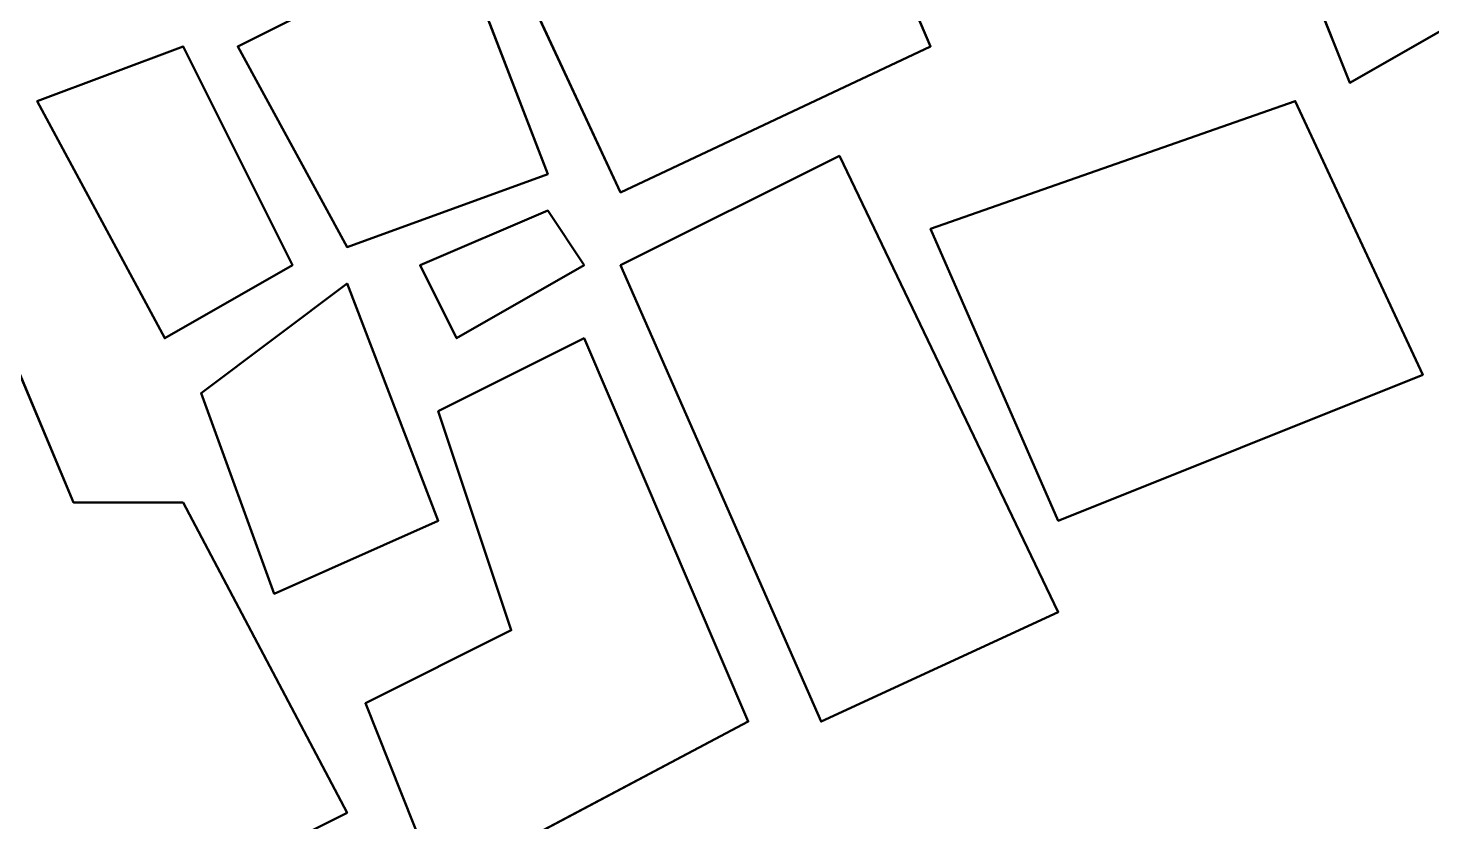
# Model space of a CAD drawing. Header units: metres. Extents: x -246 to 254, y -250 to 250.
# Drawn here: x 21.25 to 59.75, y 23.75 to 45.5 of the extents above; entities that cross this region are included whole.
import ezdxf

# ---------------------------------------------------------------- set-up
doc = ezdxf.new("R2010")
doc.units = ezdxf.units.M
doc.header["$LTSCALE"] = 5.08
doc.layers.add('一般', color=7, linetype='Continuous', lineweight=5)

# ---------------------------------------------------------------- blocks, each defined once
blk = doc.blocks.new('市街地地図 (3D)')
at = {"layer": '一般', "color": 31, "linetype": 'Continuous', "lineweight": 50}
for points, invisible_edges in [([(7.5, 84, 6), (11, 76.5, 6), (19.5, 80.5, 6), (16.5, 87.5, 6)], 8), ([(7.5, 84), (11, 76.5), (19.5, 80.5), (16.5, 87.5)], 8), ([(0.5, 80.5, 6), (3.5, 75, 6), (9, 77, 6), (6.5, 83.5, 6)], 8), ([(0.5, 80.5), (3.5, 75), (9, 77), (6.5, 83.5)], 8), ([(34.5, 81.5, 3), (31, 79.5, 3), (30, 82, 3), (34.5, 81.5, 3)], 12), ([(34.5, 81.5), (31, 79.5), (30, 82), (34.5, 81.5)], 12), ([(-5, 79, 2.4), (-1.5, 72.5, 2.4), (2, 74.5, 2.4), (-1, 80.5, 2.4)], 8), ([(-5, 79), (-1.5, 72.5), (2, 74.5), (-1, 80.5)], 8), ([(19.5, 75.5, 6), (23, 67.5, 6), (33, 71.5, 6), (29.5, 79, 6)], 8), ([(19.5, 75.5), (23, 67.5), (33, 71.5), (29.5, 79)], 8), ([(-4, 68, 4.5), (-8, 77.5, 4.5), (-12.5, 75.5, 4.5), (-4, 68, 4.5)], 12), ([(-4, 68), (-8, 77.5), (-12.5, 75.5), (-4, 68)], 12), ([(11, 74.5, 6), (16.5, 62, 6), (23, 65, 6), (17, 77.5, 6)], 8), ([(11, 74.5), (16.5, 62), (23, 65), (17, 77.5)], 8), ([(5.5, 74.5, 3), (6.5, 72.5, 3), (10, 74.5, 3), (9, 76, 3)], 8), ([(5.5, 74.5), (6.5, 72.5), (10, 74.5), (9, 76)], 8), ([(-4, 68, 4.5), (-12.5, 75.5, 4.5), (-4.5, 55.5, 4.5), (-4, 68, 4.5)], 13), ([(-4, 68), (-12.5, 75.5), (-4.5, 55.5), (-4, 68)], 13), ([(-0.5, 71, 6), (1.5, 65.5, 6), (6, 67.5, 6), (3.5, 74, 6)], 8), ([(-0.5, 71), (1.5, 65.5), (6, 67.5), (3.5, 74)], 8), ([(10, 72.5, 5.7), (6, 70.5, 5.7), (8, 64.5, 5.7), (10, 72.5, 5.7)], 12), ([(10, 72.5), (6, 70.5), (8, 64.5), (10, 72.5)], 12), ([(8, 64.5, 5.7), (14.5, 62, 5.7), (10, 72.5, 5.7), (8, 64.5, 5.7)], 13), ([(8, 64.5), (14.5, 62), (10, 72.5), (8, 64.5)], 13), ([(-4.5, 55.5, 4.5), (3.5, 59.5, 4.5), (-4, 68, 4.5), (-4.5, 55.5, 4.5)], 14), ([(-4.5, 55.5), (3.5, 59.5), (-4, 68), (-4.5, 55.5)], 14), ([(3.5, 59.5, 4.5), (-1, 68, 4.5), (-4, 68, 4.5), (3.5, 59.5, 4.5)], 12), ([(3.5, 59.5), (-1, 68), (-4, 68), (3.5, 59.5)], 12), ([(8, 64.5, 5.7), (4, 62.5, 5.7), (6, 57.5, 5.7), (8, 64.5, 5.7)], 12), ([(8, 64.5), (4, 62.5), (6, 57.5), (8, 64.5)], 12), ([(8, 64.5, 5.7), (6, 57.5, 5.7), (14.5, 62, 5.7), (8, 64.5, 5.7)], 13), ([(8, 64.5), (6, 57.5), (14.5, 62), (8, 64.5)], 13)]:
    blk.add_3dface(points, dxfattribs=dict(at, invisible_edges=invisible_edges))
for points in [[(19.5, 80.5), (19.5, 80.5, 6), (16.5, 87.5, 6), (16.5, 87.5)], [(7.5, 84), (7.5, 84, 6), (11, 76.5, 6), (11, 76.5)], [(6.5, 83.5), (6.5, 83.5, 6), (0.5, 80.5, 6), (0.5, 80.5)], [(9, 77), (9, 77, 6), (6.5, 83.5, 6), (6.5, 83.5)], [(30, 82), (30, 82, 3), (31, 79.5, 3), (31, 79.5)], [(31, 79.5), (31, 79.5, 3), (34.5, 81.5, 3), (34.5, 81.5)], [(-1, 80.5), (-1, 80.5, 2.4), (-5, 79, 2.4), (-5, 79)], [(2, 74.5), (2, 74.5, 2.4), (-1, 80.5, 2.4), (-1, 80.5)], [(0.5, 80.5), (0.5, 80.5, 6), (3.5, 75, 6), (3.5, 75)], [(11, 76.5), (11, 76.5, 6), (19.5, 80.5, 6), (19.5, 80.5)], [(-5, 79), (-5, 79, 2.4), (-1.5, 72.5, 2.4), (-1.5, 72.5)], [(29.5, 79), (29.5, 79, 6), (19.5, 75.5, 6), (19.5, 75.5)], [(33, 71.5), (33, 71.5, 6), (29.5, 79, 6), (29.5, 79)], [(-4, 68), (-4, 68, 4.5), (-8, 77.5, 4.5), (-8, 77.5)], [(17, 77.5), (17, 77.5, 6), (11, 74.5, 6), (11, 74.5)], [(23, 65), (23, 65, 6), (17, 77.5, 6), (17, 77.5)], [(3.5, 75), (3.5, 75, 6), (9, 77, 6), (9, 77)], [(9, 76), (9, 76, 3), (5.5, 74.5, 3), (5.5, 74.5)], [(10, 74.5), (10, 74.5, 3), (9, 76, 3), (9, 76)], [(-12.5, 75.5), (-12.5, 75.5, 4.5), (-4.5, 55.5, 4.5), (-4.5, 55.5)], [(19.5, 75.5), (19.5, 75.5, 6), (23, 67.5, 6), (23, 67.5)], [(-1.5, 72.5), (-1.5, 72.5, 2.4), (2, 74.5, 2.4), (2, 74.5)], [(5.5, 74.5), (5.5, 74.5, 3), (6.5, 72.5, 3), (6.5, 72.5)], [(6.5, 72.5), (6.5, 72.5, 3), (10, 74.5, 3), (10, 74.5)], [(11, 74.5), (11, 74.5, 6), (16.5, 62, 6), (16.5, 62)], [(3.5, 74), (3.5, 74, 6), (-0.5, 71, 6), (-0.5, 71)], [(6, 67.5), (6, 67.5, 6), (3.5, 74, 6), (3.5, 74)], [(10, 72.5), (10, 72.5, 5.7), (6, 70.5, 5.7), (6, 70.5)], [(14.5, 62), (14.5, 62, 5.7), (10, 72.5, 5.7), (10, 72.5)], [(23, 67.5), (23, 67.5, 6), (33, 71.5, 6), (33, 71.5)], [(-0.5, 71), (-0.5, 71, 6), (1.5, 65.5, 6), (1.5, 65.5)], [(6, 70.5), (6, 70.5, 5.7), (8, 64.5, 5.7), (8, 64.5)], [(-1, 68), (-1, 68, 4.5), (-4, 68, 4.5), (-4, 68)], [(3.5, 59.5), (3.5, 59.5, 4.5), (-1, 68, 4.5), (-1, 68)], [(1.5, 65.5), (1.5, 65.5, 6), (6, 67.5, 6), (6, 67.5)], [(16.5, 62), (16.5, 62, 6), (23, 65, 6), (23, 65)], [(8, 64.5), (8, 64.5, 5.7), (4, 62.5, 5.7), (4, 62.5)], [(4, 62.5), (4, 62.5, 5.7), (6, 57.5, 5.7), (6, 57.5)], [(6, 57.5), (6, 57.5, 5.7), (14.5, 62, 5.7), (14.5, 62)], [(-4.5, 55.5), (-4.5, 55.5, 4.5), (3.5, 59.5, 4.5), (3.5, 59.5)]]:
    blk.add_3dface(points, dxfattribs=at)
blk = doc.blocks.new('アーケイド (3D)')
at = {"layer": '一般', "color": 1}
blk.add_blockref('市街地地図 (3D)', (0, 0), dxfattribs=at)
blk = doc.blocks.new('敷地 (3D)')
at = {"layer": '一般', "color": 19, "linetype": 'Continuous', "lineweight": 50}
for points in [[(-272.5, 285.5, 0.1), (227.5, 285.5, 0.1), (227.5, -214.5, 0.1), (-272.5, -214.5, 0.1)], [(-272.5, 285.5), (227.5, 285.5), (227.5, -214.5), (-272.5, -214.5)]]:
    blk.add_3dface(points, dxfattribs=at)
blk = doc.blocks.new('高層建築・集合住宅 (3D)')
at = {"layer": '一般', "color": 7}
for name, p in [('敷地 (3D)', (0, 0)), ('アーケイド (3D)', (0, 0, 2.4)), ('市街地地図 (3D)', (0, 0))]:
    blk.add_blockref(name, p, dxfattribs=at)
at = {"layer": '一般', "color": 1}
for name, p in [('アーケイド (3D)', (0, 0, 2.4)), ('市街地地図 (3D)', (0, 0)), ('アーケイド (3D)', (0, 0, 2.4)), ('市街地地図 (3D)', (0, 0))]:
    blk.add_blockref(name, p, dxfattribs=at)
at = {"layer": '一般', "color": 31}
for name, p in [('アーケイド (3D)', (0, 0, 2.4)), ('市街地地図 (3D)', (0, 0))]:
    blk.add_blockref(name, p, dxfattribs=at)

msp = doc.modelspace()

# ---------------------------------------------------------------- block references
at = {"layer": '一般', "color": 7}
for name, p in [('高層建築・集合住宅 (3D)', (26.5, -35.5)), ('アーケイド (3D)', (26.5, -35.5, 2.4)), ('市街地地図 (3D)', (26.5, -35.5))]:
    msp.add_blockref(name, p, dxfattribs=at)

doc.saveas('drawing.dxf')
